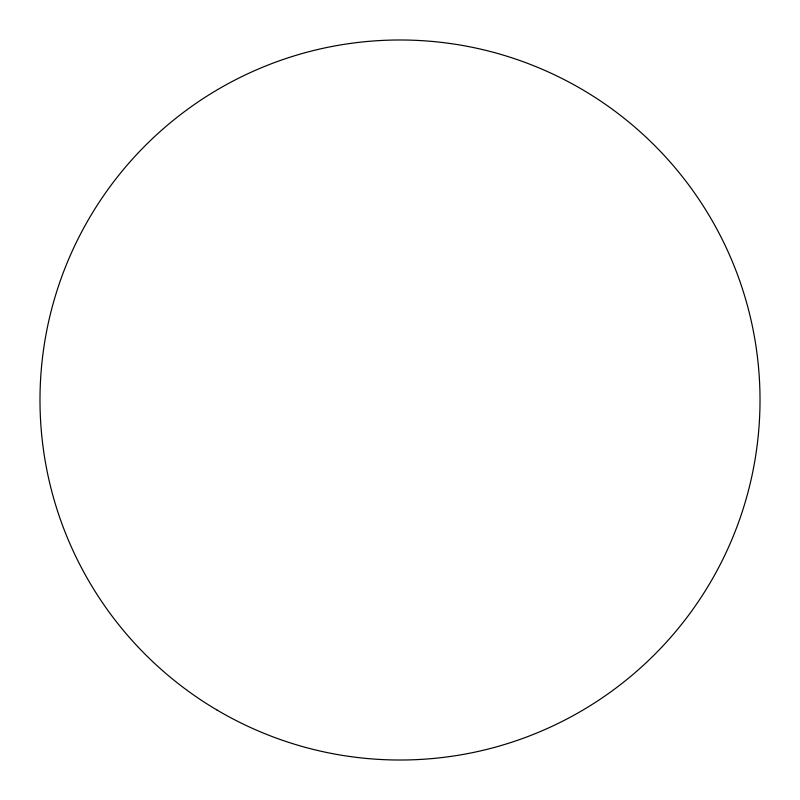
<?xml version="1.0" encoding="UTF-8"?>
<svg xmlns="http://www.w3.org/2000/svg" width="800" height="800" viewBox="0 0 800 800"><rect width="100%" height="100%" fill="white"/><g stroke="black" fill="none" stroke-linecap="round" stroke-linejoin="round"><path stroke-width="1.2" d="M217.2 710.15A360.01 360.01 0 0 0 760 403.23A360.01 360.01 0 0 0 222.8 86.62A360.01 360.01 0 0 0 217.2 710.15"/></g></svg>
